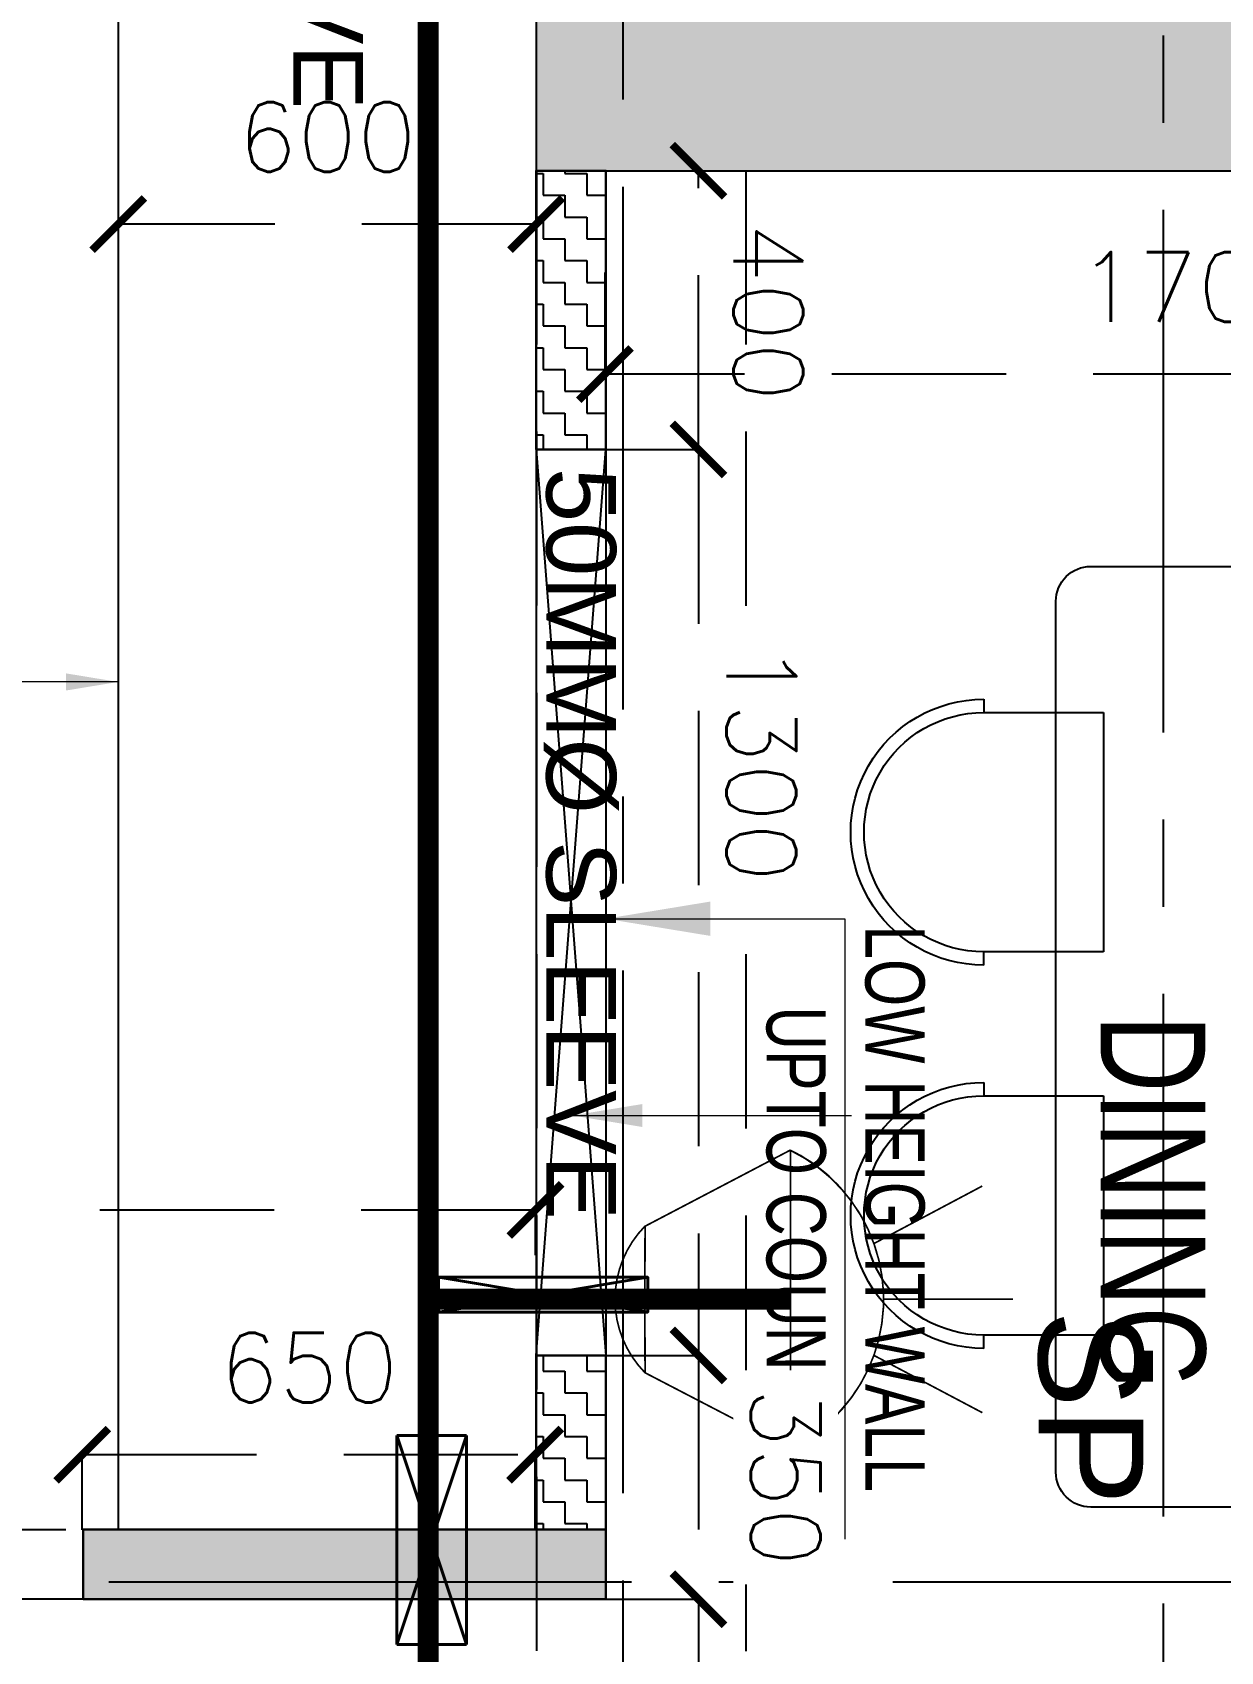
# Model space of a CAD drawing. Header units: millimetres. Extents: x -414464 to 1686, y -90036 to 108605.
# Drawn here: x -102014 to -100309, y -64840 to -62516 of the extents above; entities that cross this region are included whole.
import ezdxf

# ---------------------------------------------------------------- set-up
doc = ezdxf.new("R2010")
doc.units = ezdxf.units.MM
doc.header["$LTSCALE"] = 1000
doc.header["$MEASUREMENT"] = 0
for name, pattern in [('$1$AUDIT_D_120904163729-0', [0]), ('$36$HIDDEN', [0.375, 0.25, -0.125]), ('2BHK-A - BACK$1$AUDIT_D_120904163729-0', [0]), ('2BHK-A - BACK$1$HIDDEN', [0.375, 0.25, -0.125]), ('AUDIT_D_120904163729-0', [0]), ('T8(T9 IS SIMILAR) - DIMENSION & TEXTING$1$( Hidden )', [0.375, 0.25, -0.125]), ('T8(T9 IS SIMILAR) - DIMENSION & TEXTING$1$3BHK-D$0$HIDDEN', [0.375, 0.25, -0.125]), ('T8(T9 IS SIMILAR) - DIMENSION & TEXTING$1$AUDIT_D_120904163729-0', [0]), ('T8(T9 IS SIMILAR) - DIMENSION & TEXTING$1$CENTER2', [1.125, 0.75, -0.125, 0.125, -0.125]), ('T8(T9 IS SIMILAR) - DIMENSION & TEXTING$1$HIDDEN', [0.375, 0.25, -0.125]), ('T8(T9 IS SIMILAR)$1$$0$HIDDEN', [0.375, 0.25, -0.125]), ('T8_REFUGE COLUMNS$1$CENTER2', [1.125, 0.75, -0.125, 0.125, -0.125])]:
    doc.linetypes.add(name, pattern=pattern)
doc.layers.get('0').update_dxf_attribs({"linetype": 'AUDIT_D_120904163729-0'})
for name, color, linetype in [('$0$A-HATCH -160', 251, '$1$AUDIT_D_120904163729-0'), ('$21$A-DIMENSIONS', 2, '$36$HIDDEN'), ('2BHK-A - BACK$1$2BHK-A - FRONT$0$a-furniture', 8, 'Continuous'), ('2BHK-A - BACK$1$A-HATCH -160', 251, '2BHK-A - BACK$1$AUDIT_D_120904163729-0'), ('2BHK-A - BACK$1$a-KIT FIX', 251, 'Continuous'), ('2BHK-A - BACK$1$A-LINTEL', 5, '2BHK-A - BACK$1$HIDDEN'), ('2BHK-A - BACK$1$CUT-OUT', 49, 'Continuous'), ('a-rcc', 3, 'Continuous'), ('T8(T9 IS SIMILAR) - DIMENSION & TEXTING$1$A-DIMENSIONS', 2, 'T8(T9 IS SIMILAR) - DIMENSION & TEXTING$1$HIDDEN'), ('T8(T9 IS SIMILAR) - DIMENSION & TEXTING$1$A-FIRE FIGHTING', 7, 'T8(T9 IS SIMILAR) - DIMENSION & TEXTING$1$AUDIT_D_120904163729-0'), ('T8(T9 IS SIMILAR)$1$$6$a-beam 2', 50, 'Continuous'), ('T8(T9 IS SIMILAR)$1$S-BEAM', 20, 'T8(T9 IS SIMILAR)$1$$0$HIDDEN'), ('T8_REFUGE COLUMNS$1$A-CENTERLINE', 193, 'T8_REFUGE COLUMNS$1$CENTER2'), ('T8_REFUGE COLUMNS$1$A-RCC COLS', 3, 'Continuous'), ('T8_TYPICAL COLUMNS$1$A-RCC COLS', 3, 'Continuous')]:
    doc.layers.add(name, color=color, linetype=linetype)
for name, color, linetype, lineweight in [('2BHK-A - BACK$1$a-Text', 4, 'Continuous', 0), ('2BHK-A - BACK$1$A-WALL- 160', 6, 'Continuous', 30), ('2BHK-A - BACK$1$R0-18-10-2014-T1-1st Podium Floor Plan$0$Text', 2, 'Continuous', 0), ('T8(T9 IS SIMILAR) - DIMENSION & TEXTING$1$R0-18-10-2014-T1-1st Podium Floor Plan$0$Text', 2, 'Continuous', 0), ('T8(T9 IS SIMILAR) - DIMENSION & TEXTING$1$U-IPD-WS-FIRE', 1, 'Continuous', 40), ('T8(T9 IS SIMILAR) - DIMENSION & TEXTING$1$U-IPD-WS-SP', 1, 'Continuous', 5), ('T8(T9 IS SIMILAR) - DIMENSION & TEXTING$1$U-IPD-WS-TEXT', 7, 'Continuous', 0), ('T8(T9 IS SIMILAR)$1$D&W', 8, 'Continuous', 25)]:
    doc.layers.add(name, color=color, linetype=linetype, lineweight=lineweight)
for name, color, linetype, lineweight, true_color in [('T8(T9 IS SIMILAR) - DIMENSION & TEXTING$1$U-IPD-SP-SLEV-100', 7, 'T8(T9 IS SIMILAR) - DIMENSION & TEXTING$1$CENTER2', 40, 0xdc3709), ('T8(T9 IS SIMILAR) - DIMENSION & TEXTING$1$U-IPD-SP-SLEV-50', 7, 'T8(T9 IS SIMILAR) - DIMENSION & TEXTING$1$3BHK-D$0$HIDDEN', 40, 0x2f0dd9), ('T8_REFUGE COLUMNS$1$COL-HATCH', 7, 'Continuous', 25, 0xa3a3a3)]:
    doc.layers.add(name, color=color, linetype=linetype, lineweight=lineweight, true_color=true_color)
doc.styles.add('2BHK-A - BACK$1$ARIAL ARROW', font='swisscl.ttf')
doc.styles.add('2BHK-A - BACK$1$Tahoma', font='tahoma.ttf')
doc.styles.add('T8(T9 IS SIMILAR) - DIMENSION & TEXTING$1$arial', font='sanss___.ttf')
doc.styles.add('T8(T9 IS SIMILAR) - DIMENSION & TEXTING$1$Romans 1', font='romans.shx', dxfattribs={"height": 100})
doc.styles.add('T8(T9 IS SIMILAR) - DIMENSION & TEXTING$1$Tahoma', font='tahoma.ttf')
doc.dimstyles.new('2BHK-A - BACK$1$SAMATA STD', dxfattribs={"dimtxt": 100, "dimasz": 50, "dimexe": 50, "dimexo": 50, "dimgap": 10, "dimtad": 0, "dimdec": 0, "dimrnd": 5, "dimzin": 0, "dimdsep": 46, "dimtxsty": '2BHK-A - BACK$1$Tahoma', "dimblk": '2BHK-A - BACK$1$_Origin2', "dimcen": -50, "dimdle": 50, "dimclrd": 7, "dimclre": 7, "dimclrt": 7, "dimadec": 0, "dimazin": 0, "dimtfac": 1, "dimtdec": 0, "dimtmove": 1, "dimatfit": 3, "dimfxl": 150, "dimtfill": 1, "dimtolj": 1, "dimtzin": 0, "dimlwd": -1, "dimlwe": -1, "dimarcsym": 0})
doc.dimstyles.new('T8(T9 IS SIMILAR) - DIMENSION & TEXTING$1$ALPINE S', dxfattribs={"dimscale": 0, "dimtxt": 100, "dimasz": 75, "dimexe": 0, "dimexo": 0, "dimgap": 75, "dimtad": 1, "dimdec": 0, "dimzin": 0, "dimdsep": 46, "dimtxsty": 'T8(T9 IS SIMILAR) - DIMENSION & TEXTING$1$Romans 1', "dimblk": 'T8(T9 IS SIMILAR) - DIMENSION & TEXTING$1$_ArchTick', "dimcen": 0.09, "dimclrd": 256, "dimclre": 256, "dimclrt": 7, "dimadec": 0, "dimazin": 0, "dimtfac": 1, "dimtdec": 0, "dimtofl": 0, "dimtmove": 1, "dimatfit": 0, "dimldrblk": 'T8(T9 IS SIMILAR) - DIMENSION & TEXTING$1$_Open90', "dimfxl": 1, "dimtolj": 1, "dimtzin": 0, "dimarcsym": 0})
doc.dimstyles.new('T8(T9 IS SIMILAR) - DIMENSION & TEXTING$1$SAMATA STD', dxfattribs={"dimtxt": 100, "dimasz": 50, "dimexe": 50, "dimexo": 50, "dimgap": 10, "dimtad": 0, "dimdec": 0, "dimrnd": 5, "dimzin": 0, "dimdsep": 46, "dimtxsty": 'T8(T9 IS SIMILAR) - DIMENSION & TEXTING$1$Tahoma', "dimblk": 'T8(T9 IS SIMILAR) - DIMENSION & TEXTING$1$_Origin2', "dimcen": -50, "dimdle": 50, "dimclrd": 7, "dimclre": 7, "dimclrt": 7, "dimadec": 0, "dimazin": 0, "dimtfac": 1, "dimtdec": 0, "dimtmove": 1, "dimatfit": 3, "dimfxl": 150, "dimtfill": 1, "dimtolj": 1, "dimtzin": 0, "dimlwd": -1, "dimlwe": -1, "dimarcsym": 0})
pattern_1 = [(9e-15, (7e-09, 0), (31.25, 31.25), [31.25, -31.25]), (90, (31.25, 0), (-31.25, 31.25), [31.25, -31.25])]

# ---------------------------------------------------------------- blocks, each defined once
blk = doc.blocks.new('T8_REFUGE COLUMNS')
at = {"layer": 'T8_REFUGE COLUMNS$1$COL-HATCH', "linetype": 'ByBlock'}
h = blk.add_hatch(color=256, dxfattribs=at)
h.dxf.hatch_style = 1
h.paths.add_polyline_path([(1202942.1, -5706299.9), (1202692.1, -5706299.9), (1202692.1, -5708099.9), (1202942.1, -5708099.9)])
at = {"layer": 'T8_REFUGE COLUMNS$1$A-CENTERLINE'}
for p, q in [((1204967.1, -5719963), (1204967.1, -5698299.6)), ((1217248.2, -5707199.9), (1182156.9, -5707199.9)), ((1217215, -5707974.9), (1182156.9, -5707974.9))]:
    blk.add_line(p, q, dxfattribs=at)
at = {"layer": 'T8_REFUGE COLUMNS$1$A-RCC COLS', "linetype": 'ByBlock'}
blk.add_lwpolyline([(1202942.1, -5706299.9), (1202692.1, -5706299.9), (1202692.1, -5708099.9), (1202942.1, -5708099.9)], close=True, dxfattribs=at)
blk = doc.blocks.new('T8_TYPICAL COLUMNS')
at = {"layer": 'T8_TYPICAL COLUMNS$1$A-RCC COLS', "linetype": 'ByBlock'}
blk.add_blockref('T8_REFUGE COLUMNS', (0, 0), dxfattribs=at)
blk = doc.blocks.new('2BHK-A - BACK$1$_Origin2')
at = {"color": 0, "linetype": 'ByBlock', "lineweight": -2}
blk.add_line((-0.5, 0), (-1, 0), dxfattribs=at)
for radius in [0.5, 0.25]:
    blk.add_circle((0, 0), radius, dxfattribs=at)
blk = doc.blocks.new('2BHK-A - BACK$1$2BHK-A - FRONT$0$A$C50024E40')
at = {"color": 0, "linetype": 'ByBlock'}
for p, q in [((0, 0), (0, -225)), ((450, 0), (0, 0)), ((450, -225), (450, 0)), ((-25, -225), (0, -225)), ((475, -225), (450, -225))]:
    blk.add_line(p, q, dxfattribs=at)
for major_axis in [(-176.8, 176.8), (-159.1, 159.1)]:
    blk.add_ellipse((225, -225), major_axis=major_axis, ratio=1, start_param=0.785398, end_param=3.926991, dxfattribs=at)
blk = doc.blocks.new('T8(T9 IS SIMILAR) - DIMENSION & TEXTING$1$_ArchTick')
at = {"color": 0, "linetype": 'ByBlock', "const_width": 0.15}
blk.add_lwpolyline([(-0.5, -0.5), (0.5, 0.5)], dxfattribs=at)
blk = doc.blocks.new('*D1554')
at = {"layer": 'T8(T9 IS SIMILAR) - DIMENSION & TEXTING$1$A-DIMENSIONS', "linetype": 'T8(T9 IS SIMILAR) - DIMENSION & TEXTING$1$HIDDEN', "lineweight": -2, "transparency": 16777216}
for p, q in [((1204892.3, -5708101.3), (1204784.6, -5708101.3)), ((1204892.3, -5708751), (1204784.6, -5708751))]:
    blk.add_line(p, q, dxfattribs=at)
at = {"layer": 'T8(T9 IS SIMILAR) - DIMENSION & TEXTING$1$A-DIMENSIONS', "lineweight": -2, "transparency": 16777216}
blk.add_line((1204784.6, -5708751), (1204784.6, -5708101.3), dxfattribs=at)
at = {"layer": 'T8(T9 IS SIMILAR) - DIMENSION & TEXTING$1$A-DIMENSIONS', "linetype": 'ByBlock', "lineweight": -2, "transparency": 16777216, "xscale": 75, "yscale": 75, "zscale": 75}
for p, rotation in [((1204784.6, -5708101.3), 90), ((1204784.6, -5708751), 270)]:
    blk.add_blockref('T8(T9 IS SIMILAR) - DIMENSION & TEXTING$1$_ArchTick', p, dxfattribs=dict(at, rotation=rotation))
at = {"layer": 'T8(T9 IS SIMILAR) - DIMENSION & TEXTING$1$A-DIMENSIONS', "color": 7, "linetype": 'ByBlock', "transparency": 16777216, "insert": (1204659.6, -5708426.1), "char_height": 100, "attachment_point": 5, "rotation": 90, "style": 'T8(T9 IS SIMILAR) - DIMENSION & TEXTING$1$Romans 1'}
blk.add_mtext('\\A1;650', dxfattribs=at)
blk = doc.blocks.new('T8(T9 IS SIMILAR) - DIMENSION & TEXTING$1$_Open90')
at = {"color": 0, "linetype": 'ByBlock', "lineweight": -2}
for p, q in [((-0.5, 0.5), (0, 0)), ((0, 0), (-1, 0)), ((0, 0), (-0.5, -0.5))]:
    blk.add_line(p, q, dxfattribs=at)
blk = doc.blocks.new('*D1557')
at = {"layer": 'T8(T9 IS SIMILAR) - DIMENSION & TEXTING$1$A-DIMENSIONS', "linetype": 'T8(T9 IS SIMILAR) - DIMENSION & TEXTING$1$HIDDEN', "lineweight": -2, "transparency": 16777216}
for p, q in [((1204498.4, -5708100.9), (1204433.5, -5708100.9)), ((1204498.4, -5710550.9), (1204433.5, -5710550.9))]:
    blk.add_line(p, q, dxfattribs=at)
at = {"layer": 'T8(T9 IS SIMILAR) - DIMENSION & TEXTING$1$A-DIMENSIONS', "lineweight": -2, "transparency": 16777216}
blk.add_line((1204433.5, -5708100.9), (1204433.5, -5710550.9), dxfattribs=at)
at = {"layer": 'T8(T9 IS SIMILAR) - DIMENSION & TEXTING$1$A-DIMENSIONS', "linetype": 'ByBlock', "lineweight": -2, "transparency": 16777216, "xscale": 75, "yscale": 75, "zscale": 75}
for p, rotation in [((1204433.5, -5708100.9), 90), ((1204433.5, -5710550.9), 270)]:
    blk.add_blockref('T8(T9 IS SIMILAR) - DIMENSION & TEXTING$1$_ArchTick', p, dxfattribs=dict(at, rotation=rotation))
at = {"layer": 'T8(T9 IS SIMILAR) - DIMENSION & TEXTING$1$A-DIMENSIONS', "color": 7, "linetype": 'ByBlock', "transparency": 16777216, "insert": (1204308.5, -5709325.9), "char_height": 100, "attachment_point": 5, "rotation": 90, "style": 'T8(T9 IS SIMILAR) - DIMENSION & TEXTING$1$Romans 1'}
blk.add_mtext('\\A1;2450', dxfattribs=at)
blk = doc.blocks.new('*D1518')
at = {"layer": 'T8(T9 IS SIMILAR) - DIMENSION & TEXTING$1$A-DIMENSIONS', "linetype": 'T8(T9 IS SIMILAR) - DIMENSION & TEXTING$1$HIDDEN', "lineweight": -2, "transparency": 16777216}
for p, q in [((1203088, -5706300.9), (1203233.8, -5706300.9)), ((1203088, -5708001.3), (1203233.8, -5708001.3))]:
    blk.add_line(p, q, dxfattribs=at)
at = {"layer": 'T8(T9 IS SIMILAR) - DIMENSION & TEXTING$1$A-DIMENSIONS', "lineweight": -2, "transparency": 16777216}
blk.add_line((1203233.8, -5706300.9), (1203233.8, -5708001.3), dxfattribs=at)
at = {"layer": 'T8(T9 IS SIMILAR) - DIMENSION & TEXTING$1$A-DIMENSIONS', "linetype": 'ByBlock', "lineweight": -2, "transparency": 16777216, "xscale": 75, "yscale": 75, "zscale": 75}
for p, rotation in [((1203233.8, -5706300.9), 90), ((1203233.8, -5708001.3), 270)]:
    blk.add_blockref('T8(T9 IS SIMILAR) - DIMENSION & TEXTING$1$_ArchTick', p, dxfattribs=dict(at, rotation=rotation))
at = {"layer": 'T8(T9 IS SIMILAR) - DIMENSION & TEXTING$1$A-DIMENSIONS', "color": 7, "linetype": 'ByBlock', "transparency": 16777216, "insert": (1203108.8, -5707151.1), "char_height": 100, "attachment_point": 5, "rotation": 90, "style": 'T8(T9 IS SIMILAR) - DIMENSION & TEXTING$1$Romans 1'}
blk.add_mtext('\\A1;1700', dxfattribs=at)
blk = doc.blocks.new('T8(T9 IS SIMILAR) - DIMENSION & TEXTING$1$SIDE SPRINKLER')
at = {"layer": 'T8(T9 IS SIMILAR) - DIMENSION & TEXTING$1$U-IPD-WS-SP', "const_width": 3, "elevation": 0}
for points in [[(-6847.2, -87791.6), (-7102.7, -87925.5)], [(-6700.4, -87955.9), (-6510.2, -87854.9)], [(-6683.5, -88053.8), (-6456.1, -88053.8)], [(-6700.2, -88152.7), (-6509.9, -88253.3)], [(-6847.2, -88315.9), (-7102.7, -88183.1)]]:
    blk.add_lwpolyline(points, dxfattribs=at)
for points in [[(-6847.2, -87791.6, 0.000405), (-6846.7, -88316.2, 0.623274), (-6846.7, -87792.3, 0.617961)], [(-7102.7, -87925.2, 0.001274), (-7102.7, -88183.1, -0.409371), (-7102.7, -87925.2, -0.617961)]]:
    blk.add_lwpolyline(points, format="xyb", dxfattribs=at)
at = {"layer": 'T8(T9 IS SIMILAR) - DIMENSION & TEXTING$1$U-IPD-WS-SP'}
for centre, start, end in [((-6975.2, -88053.8), 296.0387, 63.9613), ((-6975.2, -88053.8), 0, 63.9613), ((-6975.2, -88054.2), 296.1316, 0.0929)]:
    blk.add_arc(centre, 291.8, start, end, dxfattribs=at)
blk = doc.blocks.new('T8(T9 IS SIMILAR) - DIMENSION & TEXTING$1$A$C7A147FD6')
at = {"layer": 'T8(T9 IS SIMILAR) - DIMENSION & TEXTING$1$U-IPD-SP-SLEV-100', "ltscale": 0.5, "elevation": -1.3}
blk.add_lwpolyline([(-2395.3, 7074.2), (-2695.3, 7074.2), (-2695.3, 7174.2), (-2395.3, 7174.2), (-2395.3, 7074.2), (-2695.3, 7174.2), (-2695.3, 7074.2), (-2395.3, 7174.2)], dxfattribs=at)
at = {"layer": 'T8(T9 IS SIMILAR) - DIMENSION & TEXTING$1$U-IPD-SP-SLEV-50', "linetype": 'ByBlock', "elevation": -0.2}
blk.add_lwpolyline([(-2872.4, 7434.2), (-2872.4, 7134.2), (-2922.4, 7134.2), (-2922.4, 7434.2), (-2872.4, 7434.2), (-2922.4, 7134.2), (-2922.4, 7434.2), (-2872.4, 7134.2)], dxfattribs=at)
at = {"layer": 'T8(T9 IS SIMILAR) - DIMENSION & TEXTING$1$U-IPD-WS-FIRE', "color": 220, "linetype": 'T8(T9 IS SIMILAR) - DIMENSION & TEXTING$1$( Hidden )', "ltscale": 2, "true_color": 0xf529da, "const_width": 30}
for points, elevation in [([(-7776.2, 12094.8), (-8038.3, 12094.8), (-8038.3, 10255), (-6390.9, 10255), (-6229.3, 10255), (-6229.3, 8762.3), (-6229.3, 7119.2), (-2302, 7119.2), (-2302, 1112.5)], -1.3), ([(-2890.7, 7639), (-2890.7, 7119.2)], -0.1)]:
    blk.add_lwpolyline(points, dxfattribs=dict(at, elevation=elevation))
at = {"layer": 'T8(T9 IS SIMILAR) - DIMENSION & TEXTING$1$U-IPD-WS-FIRE', "xscale": 0.8162240268536692, "yscale": 0.8162240268536692, "zscale": 0.8162240268536692, "rotation": 89.99999999999997}
blk.add_blockref('T8(T9 IS SIMILAR) - DIMENSION & TEXTING$1$SIDE SPRINKLER', (-74762.4, 13227.7, -0.1), dxfattribs=at)
at = {"layer": 'T8(T9 IS SIMILAR) - DIMENSION & TEXTING$1$U-IPD-WS-TEXT', "attachment_point": 1, "rotation": 359.9999, "style": 'T8(T9 IS SIMILAR) - DIMENSION & TEXTING$1$arial'}
for s, width, insert, char_height in [('SP', 0.382, (-2874.7, 8145, -1.3), 150), ('50MM%%C SLEEVE', 1876.047, (-4083.7, 7388.7, -1.1), 100), ('80MM%%C SLEEVE', 1876.047, (-5677.4, 7025.7, 0.1), 100)]:
    blk.add_mtext_dynamic_manual_height_columns(s, width=width, gutter_width=0.75, heights=[0], dxfattribs=dict(at, insert=insert, char_height=char_height))
blk = doc.blocks.new('*D1355')
at = {"layer": 'T8(T9 IS SIMILAR) - DIMENSION & TEXTING$1$A-DIMENSIONS', "linetype": 'T8(T9 IS SIMILAR) - DIMENSION & TEXTING$1$HIDDEN', "lineweight": -2, "transparency": 16777216}
for p, q in [((1202942.1, -5708099.9), (1203018.6, -5708099.9)), ((1202942.1, -5708699.5), (1203018.6, -5708699.5))]:
    blk.add_line(p, q, dxfattribs=at)
at = {"layer": 'T8(T9 IS SIMILAR) - DIMENSION & TEXTING$1$A-DIMENSIONS', "lineweight": -2, "transparency": 16777216}
blk.add_line((1203018.6, -5708099.9), (1203018.6, -5708699.5), dxfattribs=at)
at = {"layer": 'T8(T9 IS SIMILAR) - DIMENSION & TEXTING$1$A-DIMENSIONS', "linetype": 'ByBlock', "lineweight": -2, "transparency": 16777216, "xscale": 75, "yscale": 75, "zscale": 75}
for p, rotation in [((1203018.6, -5708099.9), 90), ((1203018.6, -5708699.5), 270)]:
    blk.add_blockref('T8(T9 IS SIMILAR) - DIMENSION & TEXTING$1$_ArchTick', p, dxfattribs=dict(at, rotation=rotation))
at = {"layer": 'T8(T9 IS SIMILAR) - DIMENSION & TEXTING$1$A-DIMENSIONS', "color": 7, "linetype": 'ByBlock', "transparency": 16777216, "insert": (1202893.6, -5708399.7), "char_height": 100, "attachment_point": 5, "rotation": 90, "style": 'T8(T9 IS SIMILAR) - DIMENSION & TEXTING$1$Romans 1'}
blk.add_mtext('\\A1;600', dxfattribs=at)
blk = doc.blocks.new('T8(T9 IS SIMILAR) - DIMENSION & TEXTING$1$_Origin2')
at = {"color": 0, "linetype": 'ByBlock', "lineweight": -2}
blk.add_line((-0.5, 0), (-1, 0), dxfattribs=at)
for radius in [0.5, 0.25]:
    blk.add_circle((0, 0), radius, dxfattribs=at)
blk = doc.blocks.new('*D1290')
at = {"layer": 'T8(T9 IS SIMILAR) - DIMENSION & TEXTING$1$A-DIMENSIONS', "linetype": 'T8(T9 IS SIMILAR) - DIMENSION & TEXTING$1$HIDDEN', "lineweight": -2, "transparency": 16777216}
for p, q in [((1202942.1, -5707999.9), (1202942.1, -5707867.1)), ((1203342.1, -5707999.9), (1203342.1, -5707867.1))]:
    blk.add_line(p, q, dxfattribs=at)
at = {"layer": 'T8(T9 IS SIMILAR) - DIMENSION & TEXTING$1$A-DIMENSIONS', "lineweight": -2, "transparency": 16777216}
blk.add_line((1203342.1, -5707867.1), (1202942.1, -5707867.1), dxfattribs=at)
at = {"layer": 'T8(T9 IS SIMILAR) - DIMENSION & TEXTING$1$A-DIMENSIONS', "linetype": 'ByBlock', "lineweight": -2, "transparency": 16777216, "xscale": 75, "yscale": 75, "zscale": 75, "rotation": 180}
blk.add_blockref('T8(T9 IS SIMILAR) - DIMENSION & TEXTING$1$_ArchTick', (1202942.1, -5707867.1), dxfattribs=at)
at = {"layer": 'T8(T9 IS SIMILAR) - DIMENSION & TEXTING$1$A-DIMENSIONS', "linetype": 'ByBlock', "lineweight": -2, "transparency": 16777216, "xscale": 75, "yscale": 75, "zscale": 75}
blk.add_blockref('T8(T9 IS SIMILAR) - DIMENSION & TEXTING$1$_ArchTick', (1203342.1, -5707867.1), dxfattribs=at)
at = {"layer": 'T8(T9 IS SIMILAR) - DIMENSION & TEXTING$1$A-DIMENSIONS', "color": 7, "linetype": 'ByBlock', "transparency": 16777216, "insert": (1203144.9, -5707767), "char_height": 100, "attachment_point": 5, "style": 'T8(T9 IS SIMILAR) - DIMENSION & TEXTING$1$Romans 1'}
blk.add_mtext('\\A1;400', dxfattribs=at)
blk = doc.blocks.new('*D1291')
at = {"layer": 'T8(T9 IS SIMILAR) - DIMENSION & TEXTING$1$A-DIMENSIONS', "linetype": 'T8(T9 IS SIMILAR) - DIMENSION & TEXTING$1$HIDDEN', "lineweight": -2, "transparency": 16777216}
for p, q in [((1203342.1, -5708000.1), (1203342.1, -5707867.1)), ((1204642.1, -5708000.1), (1204642.1, -5707867.1))]:
    blk.add_line(p, q, dxfattribs=at)
at = {"layer": 'T8(T9 IS SIMILAR) - DIMENSION & TEXTING$1$A-DIMENSIONS', "lineweight": -2, "transparency": 16777216}
blk.add_line((1203342.1, -5707867.1), (1204642.1, -5707867.1), dxfattribs=at)
at = {"layer": 'T8(T9 IS SIMILAR) - DIMENSION & TEXTING$1$A-DIMENSIONS', "linetype": 'ByBlock', "lineweight": -2, "transparency": 16777216, "xscale": 75, "yscale": 75, "zscale": 75, "rotation": 180}
blk.add_blockref('T8(T9 IS SIMILAR) - DIMENSION & TEXTING$1$_ArchTick', (1203342.1, -5707867.1), dxfattribs=at)
at = {"layer": 'T8(T9 IS SIMILAR) - DIMENSION & TEXTING$1$A-DIMENSIONS', "linetype": 'ByBlock', "lineweight": -2, "transparency": 16777216, "xscale": 75, "yscale": 75, "zscale": 75}
blk.add_blockref('T8(T9 IS SIMILAR) - DIMENSION & TEXTING$1$_ArchTick', (1204642.1, -5707867.1), dxfattribs=at)
at = {"layer": 'T8(T9 IS SIMILAR) - DIMENSION & TEXTING$1$A-DIMENSIONS', "color": 7, "linetype": 'ByBlock', "transparency": 16777216, "insert": (1203791.8, -5707776.7), "char_height": 100, "attachment_point": 5, "style": 'T8(T9 IS SIMILAR) - DIMENSION & TEXTING$1$Romans 1', "bg_fill": 3, "box_fill_scale": 1.25, "bg_fill_color": 256, "bg_fill_true_color": 13158600, "bg_fill_transparency": 0}
blk.add_mtext('\\A1;1300', dxfattribs=at)
blk = doc.blocks.new('*D1292')
at = {"layer": 'T8(T9 IS SIMILAR) - DIMENSION & TEXTING$1$A-DIMENSIONS', "linetype": 'T8(T9 IS SIMILAR) - DIMENSION & TEXTING$1$HIDDEN', "lineweight": -2, "transparency": 16777216}
for p, q in [((1204642.1, -5707999.9), (1204642.1, -5707867.1)), ((1204992.1, -5707999.9), (1204992.1, -5707867.1))]:
    blk.add_line(p, q, dxfattribs=at)
at = {"layer": 'T8(T9 IS SIMILAR) - DIMENSION & TEXTING$1$A-DIMENSIONS', "lineweight": -2, "transparency": 16777216}
blk.add_line((1204642.1, -5707867.1), (1204992.1, -5707867.1), dxfattribs=at)
at = {"layer": 'T8(T9 IS SIMILAR) - DIMENSION & TEXTING$1$A-DIMENSIONS', "color": 7, "linetype": 'ByBlock', "transparency": 16777216, "insert": (1204817.1, -5707742.1), "char_height": 100, "attachment_point": 5, "style": 'T8(T9 IS SIMILAR) - DIMENSION & TEXTING$1$Romans 1', "bg_fill": 3, "box_fill_scale": 1.25, "bg_fill_color": 256, "bg_fill_true_color": 13158600, "bg_fill_transparency": 0}
blk.add_mtext('\\A1;350', dxfattribs=at)
at = {"layer": 'T8(T9 IS SIMILAR) - DIMENSION & TEXTING$1$A-DIMENSIONS', "linetype": 'ByBlock', "lineweight": -2, "transparency": 16777216, "xscale": 75, "yscale": 75, "zscale": 75, "rotation": 180}
blk.add_blockref('T8(T9 IS SIMILAR) - DIMENSION & TEXTING$1$_ArchTick', (1204642.1, -5707867.1), dxfattribs=at)
at = {"layer": 'T8(T9 IS SIMILAR) - DIMENSION & TEXTING$1$A-DIMENSIONS', "linetype": 'ByBlock', "lineweight": -2, "transparency": 16777216, "xscale": 75, "yscale": 75, "zscale": 75}
blk.add_blockref('T8(T9 IS SIMILAR) - DIMENSION & TEXTING$1$_ArchTick', (1204992.1, -5707867.1), dxfattribs=at)
blk = doc.blocks.new('*D1293')
at = {"layer": 'T8(T9 IS SIMILAR) - DIMENSION & TEXTING$1$A-DIMENSIONS', "linetype": 'T8(T9 IS SIMILAR) - DIMENSION & TEXTING$1$HIDDEN', "lineweight": -2, "transparency": 16777216}
for p, q in [((1204992.1, -5707999.9), (1204992.1, -5707867.1)), ((1206197.5, -5707999.9), (1206197.5, -5707867.1))]:
    blk.add_line(p, q, dxfattribs=at)
at = {"layer": 'T8(T9 IS SIMILAR) - DIMENSION & TEXTING$1$A-DIMENSIONS', "lineweight": -2, "transparency": 16777216}
blk.add_line((1204992.1, -5707867.1), (1206197.5, -5707867.1), dxfattribs=at)
at = {"layer": 'T8(T9 IS SIMILAR) - DIMENSION & TEXTING$1$A-DIMENSIONS', "linetype": 'ByBlock', "lineweight": -2, "transparency": 16777216, "xscale": 75, "yscale": 75, "zscale": 75, "rotation": 180}
blk.add_blockref('T8(T9 IS SIMILAR) - DIMENSION & TEXTING$1$_ArchTick', (1204992.1, -5707867.1), dxfattribs=at)
at = {"layer": 'T8(T9 IS SIMILAR) - DIMENSION & TEXTING$1$A-DIMENSIONS', "linetype": 'ByBlock', "lineweight": -2, "transparency": 16777216, "xscale": 75, "yscale": 75, "zscale": 75}
blk.add_blockref('T8(T9 IS SIMILAR) - DIMENSION & TEXTING$1$_ArchTick', (1206197.5, -5707867.1), dxfattribs=at)
at = {"layer": 'T8(T9 IS SIMILAR) - DIMENSION & TEXTING$1$A-DIMENSIONS', "color": 7, "linetype": 'ByBlock', "transparency": 16777216, "insert": (1205594.8, -5707742.1), "char_height": 100, "attachment_point": 5, "style": 'T8(T9 IS SIMILAR) - DIMENSION & TEXTING$1$Romans 1', "bg_fill": 3, "box_fill_scale": 1.25, "bg_fill_color": 256, "bg_fill_true_color": 13158600, "bg_fill_transparency": 0}
blk.add_mtext('\\A1;1205', dxfattribs=at)
blk = doc.blocks.new('2BHK-A - BACK')
at = {"layer": '2BHK-A - BACK$1$A-HATCH -160', "linetype": 'ByBlock'}
h = blk.add_hatch(dxfattribs=at)
h.set_pattern_fill('ZIGZAG', color=256, scale=250)
h.set_pattern_definition([(9e-15, (-0.22, 0.45), (31.25, 31.25), [31.25, -31.25]), (90, (31.03, 0.45), (-31.25, 31.25), [31.25, -31.25])])
h.paths.add_polyline_path([(1196642.1, -5706299.9), (1198342.2, -5706299.9), (1198342.2, -5706399.9), (1196642.1, -5706399.9)])
h.paths.add_polyline_path([(1199382.6, -5705299.9), (1199382.6, -5705199.9), (1201592.2, -5705199.9), (1201592.2, -5705299.9), (1200442.1, -5705299.9), (1200442.1, -5705399.9), (1200342.1, -5705399.9), (1200342.1, -5705299.9)])
h.paths.add_polyline_path([(1200442.1, -5706399.9), (1201341.8, -5706399.9), (1201341.8, -5706299.9), (1200442.1, -5706299.9)])
h.paths.add_polyline_path([(1202091.8, -5706299.9), (1202691.8, -5706299.9), (1202691.8, -5706399.9), (1202091.8, -5706399.9)])
h.paths.add_polyline_path([(1204892.1, -5708749.5), (1204992.1, -5708749.5), (1204992.1, -5707999.9), (1204892.1, -5707999.9)])
h.paths.add_polyline_path([(1204892.1, -5709649.5), (1204992.1, -5709649.5), (1204992.1, -5710549.5), (1204892.1, -5710549.5)])
h.paths.add_polyline_path([(1200142, -5708600.5), (1200257, -5708600.5), (1200257.1, -5708700.5), (1200042, -5708700.5), (1200042, -5708099.9), (1200142, -5708099.9)])
h.paths.add_polyline_path([(1202792.1, -5701189.9), (1203427.1, -5701189.9), (1203427.1, -5701089.9), (1202792.1, -5701089.9)])
h = blk.add_hatch(dxfattribs=at)
h.set_pattern_fill('ZIGZAG', color=256, scale=250)
h.set_pattern_definition(pattern_1)
h.paths.add_polyline_path([(1203342.1, -5707999.9), (1202942.1, -5707999.9), (1202942.1, -5708099.9), (1203342.1, -5708099.9)])
h = blk.add_hatch(dxfattribs=at)
h.set_pattern_fill('ZIGZAG', color=256, scale=250)
h.set_pattern_definition(pattern_1)
h.paths.add_polyline_path([(1204892.1, -5707999.9), (1204642.1, -5708000), (1204642.1, -5708100), (1204892.1, -5708100)])
at = {"layer": '2BHK-A - BACK$1$2BHK-A - FRONT$0$a-furniture'}
blk.add_lwpolyline([(1204809.9, -5707354.3), (1203559.9, -5707354.3, -0.414214), (1203509.9, -5707304.3), (1203509.9, -5706644.3, -0.414214), (1203559.9, -5706594.3), (1204809.9, -5706594.3, -0.414214), (1204859.9, -5706644.3), (1204859.9, -5707304.3, -0.414214)], format="xyb", close=True, dxfattribs=at)
at = {"layer": '2BHK-A - BACK$1$a-KIT FIX', "color": 1}
blk.add_line((1201731.8, -5708699.5), (1204892.1, -5708699.5), dxfattribs=at)
at = {"layer": '2BHK-A - BACK$1$A-LINTEL', "linetype": 'ByBlock'}
for p, q in [((1203342.1, -5707999.9), (1204642.1, -5707999.9)), ((1203342.1, -5708099.9), (1204642.1, -5708099.9))]:
    blk.add_line(p, q, dxfattribs=at)
blk.add_lwpolyline([(1203342.1, -5708099.9), (1204642.1, -5707999.8), (1204642.1, -5708099.7), (1203342.1, -5707999.9)], close=True, dxfattribs=at)
at = {"layer": '2BHK-A - BACK$1$A-WALL- 160', "linetype": 'ByBlock'}
for p, q in [((1204892.1, -5707999.9), (1204992.1, -5707999.9)), ((1204892.1, -5708749.5), (1204892.1, -5707999.9)), ((1204992.1, -5708749.5), (1204992.1, -5707999.9)), ((1204892.1, -5708749.5), (1204992.1, -5708749.5))]:
    blk.add_line(p, q, dxfattribs=at)
for points in [[(1203342.1, -5707999.9), (1202942.1, -5707999.9), (1202942.1, -5708099.9), (1203342.1, -5708099.9)], [(1204892.1, -5707999.9), (1204642.1, -5708000), (1204642.1, -5708100), (1204892.1, -5708100)]]:
    blk.add_lwpolyline(points, close=True, dxfattribs=at)
at = {"layer": '2BHK-A - BACK$1$CUT-OUT', "linetype": '2BHK-A - BACK$1$HIDDEN', "ltscale": 0.5}
blk.add_lwpolyline([(1204992.1, -5709649.5), (1204892.1, -5709649.5), (1204892.1, -5708749.5), (1204992.1, -5708749.5)], close=True, dxfattribs=at)
at = {"layer": '2BHK-A - BACK$1$2BHK-A - FRONT$0$a-furniture', "extrusion": (0, 0, -1), "xscale": 0.7630874952141011, "yscale": 0.7630874952141011, "zscale": -1000}
for p in [(-1204063, -5707286.2), (-1204613, -5707286.2)]:
    blk.add_blockref('2BHK-A - BACK$1$2BHK-A - FRONT$0$A$C50024E40', p, dxfattribs=at)
at = {"layer": '2BHK-A - BACK$1$a-Text', "style": '2BHK-A - BACK$1$ARIAL ARROW'}
blk.add_text('DINING', height=150, dxfattribs=at).set_placement((1204153.5, -5707290))
at = {"layer": '2BHK-A - BACK$1$R0-18-10-2014-T1-1st Podium Floor Plan$0$Text', "insert": (1204838.1, -5707770.6), "char_height": 85, "width": 912.523, "attachment_point": 9, "style": '2BHK-A - BACK$1$ARIAL ARROW'}
blk.add_mtext('LOW HEIGHT WALL UPTO COUNTER', dxfattribs=at)
at = {"layer": '2BHK-A - BACK$1$R0-18-10-2014-T1-1st Podium Floor Plan$0$Text'}
blk.add_leader([(1204015.5, -5707999.9, 0), (1204015.5, -5707657.3, 0), (1204906.1, -5707657.2, 0)], dimstyle='2BHK-A - BACK$1$SAMATA STD', override={"dimscale": 1, "dimasz": 150, "dimclrd": 2, "dimfxlon": 1, "dimarcsym": 1}, dxfattribs=at)
blk = doc.blocks.new('T8(T9 IS SIMILAR) - DIMENSION & TEXTING')
at = {"layer": 'T8(T9 IS SIMILAR) - DIMENSION & TEXTING$1$A-FIRE FIGHTING', "linetype": 'ByBlock'}
blk.add_blockref('T8(T9 IS SIMILAR) - DIMENSION & TEXTING$1$A$C7A147FD6', (1207452.3, -5715374), dxfattribs=at)
at = {"layer": 'T8(T9 IS SIMILAR) - DIMENSION & TEXTING$1$A-DIMENSIONS', "linetype": 'ByBlock'}
for base, p1, p2, angle, picture, middle in [((1203233.8, -5708001.3), (1203088, -5706300.9), (1203088, -5708001.3), 270, '*D1518', (1203108.8, -5707151.1)), ((1203018.6, -5708699.5), (1202942.1, -5708099.9), (1202942.1, -5708699.5), 90, '*D1355', (1202893.6, -5708399.7)), ((1204433.5, -5710550.9), (1204498.4, -5708100.9), (1204498.4, -5710550.9), 270, '*D1557', (1204308.5, -5709325.9)), ((1204784.6, -5708101.3), (1204892.3, -5708751), (1204892.3, -5708101.3), 270, '*D1554', (1204659.6, -5708426.1))]:
    dim = blk.add_linear_dim(base=base, p1=p1, p2=p2, angle=angle, dimstyle='T8(T9 IS SIMILAR) - DIMENSION & TEXTING$1$ALPINE S', override={"dimscale": 1, "dimfxl": 5, "dimarcsym": 1}, dxfattribs=at)
    dim.commit()
    dim.dimension.update_dxf_attribs({"geometry": picture, "text_midpoint": middle})
dim = blk.add_linear_dim(base=(1202942.1, -5707867.1), p1=(1203342.1, -5707999.9), p2=(1202942.1, -5707999.9), dimstyle='T8(T9 IS SIMILAR) - DIMENSION & TEXTING$1$ALPINE S', override={"dimscale": 1, "dimfxl": 5, "dimarcsym": 1}, dxfattribs=at)
dim.commit()
dim.dimension.update_dxf_attribs({"geometry": '*D1290', "text_midpoint": (1203144.9, -5707892), "dimtype": 128})
at = {"layer": 'T8(T9 IS SIMILAR) - DIMENSION & TEXTING$1$R0-18-10-2014-T1-1st Podium Floor Plan$0$Text'}
blk.add_leader([(1203675.7, -5708699.5, 0), (1203675.7, -5708955.8, 0), (1204129.9, -5708955.8, 0)], dimstyle='T8(T9 IS SIMILAR) - DIMENSION & TEXTING$1$SAMATA STD', override={"dimasz": 75, "dimclrd": 2, "dimfxlon": 1, "dimarcsym": 1}, dxfattribs=at)
at = {"layer": 'T8(T9 IS SIMILAR) - DIMENSION & TEXTING$1$A-DIMENSIONS', "linetype": 'ByBlock'}
dim = blk.add_linear_dim(base=(1204642.1, -5707867.1), p1=(1203342.1, -5708000.1), p2=(1204642.1, -5708000.1), dimstyle='T8(T9 IS SIMILAR) - DIMENSION & TEXTING$1$ALPINE S', override={"dimscale": 1, "dimfxl": 5, "dimtfill": 1, "dimarcsym": 1}, dxfattribs=at)
dim.commit()
dim.dimension.update_dxf_attribs({"geometry": '*D1291', "text_midpoint": (1203791.8, -5707901.7), "dimtype": 128})
dim = blk.add_linear_dim(base=(1204992.1, -5707867.1), p1=(1204642.1, -5707999.9), p2=(1204992.1, -5707999.9), dimstyle='T8(T9 IS SIMILAR) - DIMENSION & TEXTING$1$ALPINE S', override={"dimscale": 1, "dimfxl": 5, "dimtfill": 1, "dimarcsym": 1}, dxfattribs=at)
dim.commit()
dim.dimension.update_dxf_attribs({"geometry": '*D1292', "text_midpoint": (1204817.1, -5707867.1), "dimtype": 128})
at = {"layer": 'T8(T9 IS SIMILAR) - DIMENSION & TEXTING$1$R0-18-10-2014-T1-1st Podium Floor Plan$0$Text'}
blk.add_leader([(1204297.9, -5708047.7, -0.4), (1204297.9, -5707703.7, -0.4), (1204297.9, -5707647.5, -0.4)], dimstyle='T8(T9 IS SIMILAR) - DIMENSION & TEXTING$1$SAMATA STD', override={"dimasz": 100, "dimclrd": 2, "dimfxlon": 1, "dimarcsym": 1}, dxfattribs=at)
at = {"layer": 'T8(T9 IS SIMILAR) - DIMENSION & TEXTING$1$A-DIMENSIONS', "linetype": 'ByBlock'}
dim = blk.add_linear_dim(base=(1206197.5, -5707867.1), p1=(1204992.1, -5707999.9), p2=(1206197.5, -5707999.9), dimstyle='T8(T9 IS SIMILAR) - DIMENSION & TEXTING$1$ALPINE S', override={"dimscale": 1, "dimfxl": 5, "dimtfill": 1, "dimarcsym": 1}, dxfattribs=at)
dim.commit()
dim.dimension.update_dxf_attribs({"geometry": '*D1293', "text_midpoint": (1205594.8, -5707742.1)})
blk = doc.blocks.new('T8(T9 IS SIMILAR)')
at = {"layer": 'T8(T9 IS SIMILAR)$1$D&W', "linetype": 'ByBlock'}
for name in ['T8_TYPICAL COLUMNS', '2BHK-A - BACK']:
    blk.add_blockref(name, (0, 0), dxfattribs=at)
at = {"layer": 'T8(T9 IS SIMILAR)$1$$6$a-beam 2', "linetype": 'ByBlock'}
blk.add_blockref('T8(T9 IS SIMILAR) - DIMENSION & TEXTING', (0, 0), dxfattribs=at)
at = {"layer": 'T8(T9 IS SIMILAR)$1$S-BEAM'}
for p, q in [((1202941.5, -5707799.2), (1209602.4, -5707799.2)), ((1202941.2, -5708099.4), (1209602.1, -5708099.3)), ((1204891.8, -5710549.2), (1204891.9, -5708099.4, -0.8))]:
    blk.add_line(p, q, dxfattribs=at)
blk = doc.blocks.new('A$C48506478')
at = {"layer": '$21$A-DIMENSIONS', "linetype": 'ByBlock'}
blk.add_blockref('T8(T9 IS SIMILAR)', (-1195542.6, 5727884.6), dxfattribs=at)
at = {"layer": '$0$A-HATCH -160', "linetype": 'ByBlock'}
blk.add_blockref('T8(T9 IS SIMILAR) - DIMENSION & TEXTING', (-1195542.6, 5727884.6), dxfattribs=at)

msp = doc.modelspace()

# ---------------------------------------------------------------- block references
at = {"layer": 'a-rcc', "linetype": 'ByBlock', "rotation": 270}
msp.add_blockref('A$C48506478', (-121076, -55315.3, 0), dxfattribs=at)

doc.saveas('drawing.dxf')
